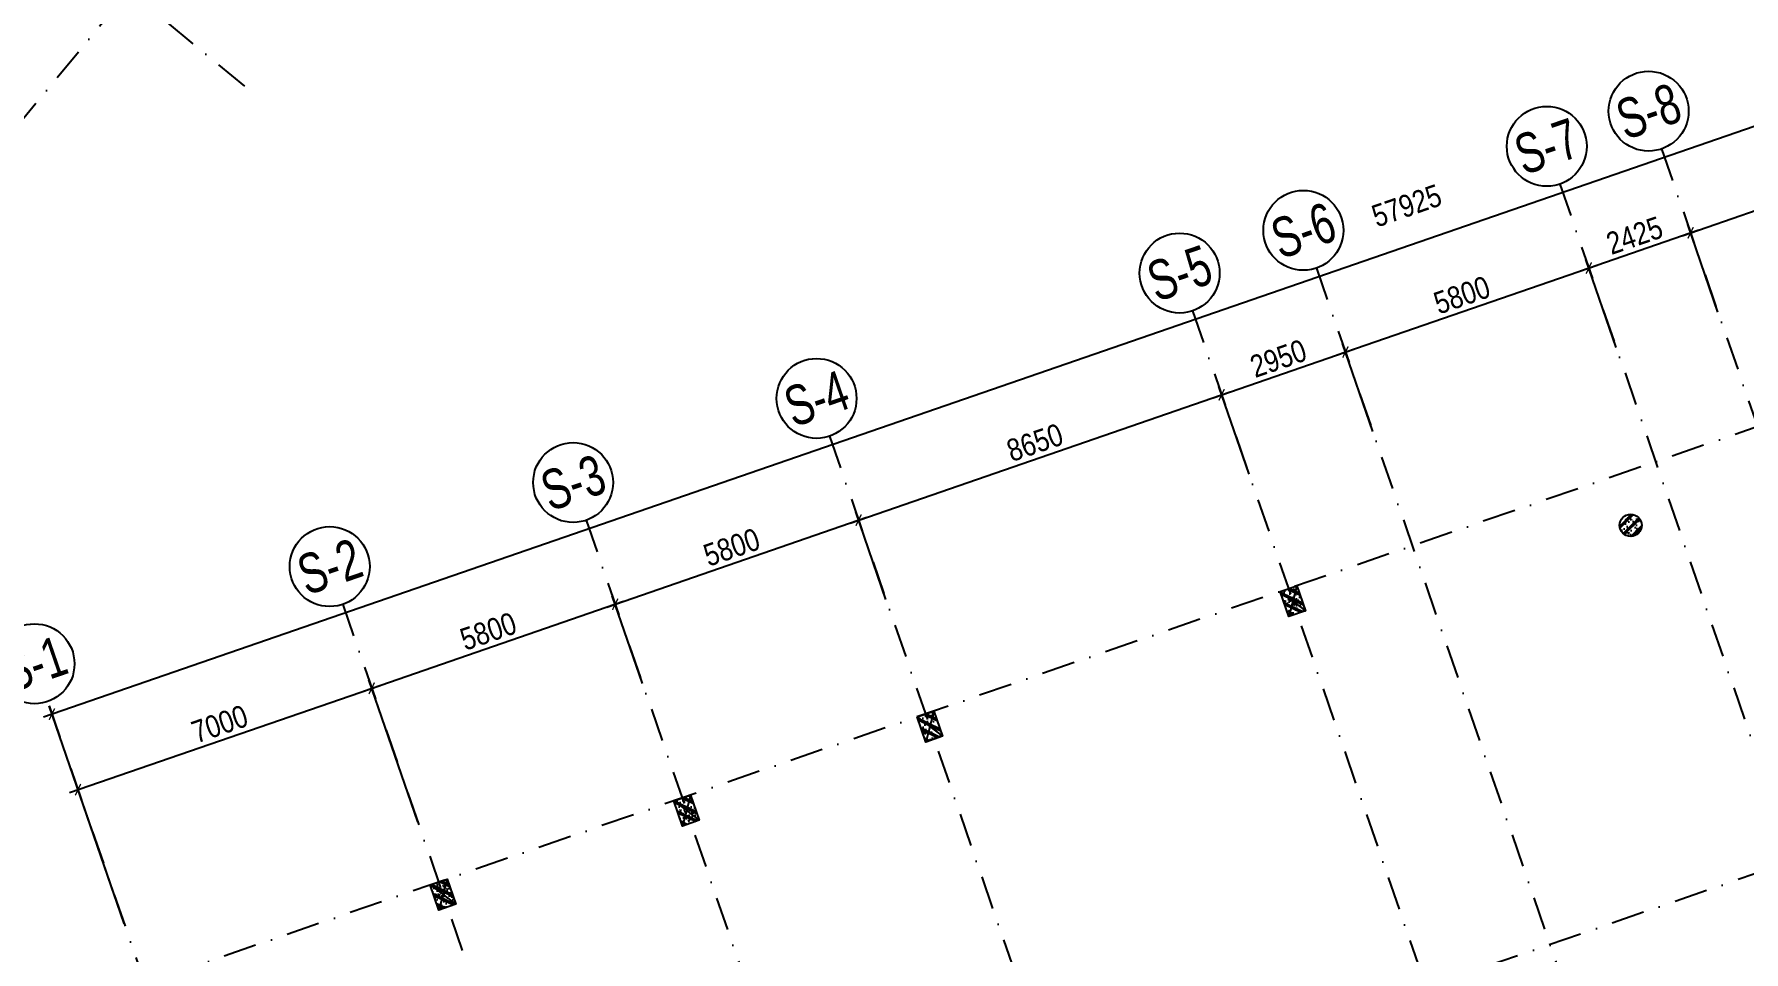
# Model space of a CAD drawing. Header units: millimetres. Extents: x -185400 to 12385, y -14070 to 168686.
# Drawn here: x -109053 to -70547, y 42860 to 63525 of the extents above; entities that cross this region are included whole.
import ezdxf
from ezdxf.enums import TextEntityAlignment as Align

# ---------------------------------------------------------------- set-up
doc = ezdxf.new("R2010")
doc.units = ezdxf.units.MM
doc.header["$LTSCALE"] = 300
doc.header["$MEASUREMENT"] = 0
doc.linetypes.add('DASHDOT', pattern=[1, 0.5, -0.25, 0, -0.25])
doc.linetypes.add('HIDDEN', pattern=[0.375, 0.25, -0.125])
for name, color, linetype in [('$AUDIT-BAD-LAYER', 7, 'Continuous'), ('ccu12-Hatch', 250, 'Continuous'), ('KC-Betong', 6, 'Continuous'), ('KT-Kich thuoc', 9, 'Continuous'), ('KT-Luoi truc South Tower', 8, 'DASHDOT'), ('ST_MBDV Cot vach 220805$0$AUDIT_I_220805193045-1', 50, 'Continuous'), ('ST_MBDV Cot vach 220805$0$AUDIT_I_220805193045-5', 6, 'Continuous')]:
    doc.layers.add(name, color=color, linetype=linetype)
doc.layers.add('KT-Chi gioi XD', color=7, linetype='HIDDEN', true_color=0x0066cc)
doc.styles.add('Arial Narrow', font='ARIALN.TTF')
doc.styles.add('ST_MBDV Cot vach 220805$0$HBA-Text', font='GOTHIC.TTF')
doc.dimstyles.new('CCU_1-200', dxfattribs={"dimscale": 200, "dimtxt": 2.5, "dimasz": 1, "dimexe": 1, "dimexo": 2, "dimgap": 0.5, "dimtad": 1, "dimdec": 0, "dimdsep": 46, "dimtxsty": 'Arial Narrow', "dimblk": 'ARCHTICK', "dimcen": -1, "dimdle": 1, "dimclrd": 256, "dimclre": 256, "dimclrt": 3, "dimadec": 0, "dimazin": 2, "dimtfac": 0.1, "dimtdec": 0, "dimtix": 1, "dimtmove": 2, "dimatfit": 1, "dimfxl": 1, "dimtvp": 0.833333, "dimtolj": 1, "dimtzin": 12, "dimarcsym": 0})

# ---------------------------------------------------------------- blocks, each defined once
blk = doc.blocks.new('ST_MBDV Cot vach 220805$0$GRID-SYM-flat-103')
at = {"layer": 'ST_MBDV Cot vach 220805$0$AUDIT_I_220805193045-1'}
blk.add_circle((0, 0, 0), 900, dxfattribs=at)
at = {"layer": 'ST_MBDV Cot vach 220805$0$AUDIT_I_220805193045-1', "style": 'ST_MBDV Cot vach 220805$0$HBA-Text'}
blk.add_attdef('GRID', text='', height=900, rotation=19.0471, dxfattribs=at).set_placement((0, 0, 0), align=Align.MIDDLE_CENTER)
blk = doc.blocks.new('_ARCHTICK')
at = {"color": 0, "linetype": 'ByBlock', "const_width": 0.15}
blk.add_lwpolyline([(-0.5, -0.5), (0.5, 0.5)], dxfattribs=at)
blk = doc.blocks.new('*D119')
at = {"layer": 'Defpoints', "color": 0, "transparency": 16777216}
for p in [(-52359, 62652), (-108654, 48212), (-107112, 43748, 0)]:
    blk.add_point(p, dxfattribs=at)
at = {"layer": 'KT-Kich thuoc', "lineweight": -2, "transparency": 16777216}
for p, q in [((-53711, 67181), (-108843, 48147)), ((-52489, 63030), (-53966, 67305)), ((-107243, 44126), (-108719, 48401))]:
    blk.add_line(p, q, dxfattribs=at)
at = {"layer": 'KT-Kich thuoc', "lineweight": -2, "transparency": 16777216, "xscale": 200, "yscale": 200, "zscale": 200}
for p, rotation in [((-53900, 67116), 19.04771637789532), ((-108654, 48212), 199.0477163778953)]:
    blk.add_blockref('_ARCHTICK', p, dxfattribs=dict(at, rotation=rotation))
at = {"layer": 'KT-Kich thuoc', "color": 3, "transparency": 16777216, "insert": (-78140, 59662), "char_height": 500, "attachment_point": 5, "rotation": 19.0477, "style": 'Arial Narrow'}
blk.add_mtext('\\A1;57925', dxfattribs=at)
blk = doc.blocks.new('*D120')
at = {"layer": 'Defpoints', "color": 0, "transparency": 16777216}
for p in [(-101450, 48795), (-100280, 45407), (-106897, 43123)]:
    blk.add_point(p, dxfattribs=at)
at = {"layer": 'KT-Kich thuoc', "lineweight": -2, "transparency": 16777216}
for p, q in [((-100410, 45785), (-101515, 48984)), ((-108255, 46446), (-101261, 48860)), ((-107027, 43501), (-108132, 46700))]:
    blk.add_line(p, q, dxfattribs=at)
at = {"layer": 'KT-Kich thuoc', "lineweight": -2, "transparency": 16777216, "xscale": 200, "yscale": 200, "zscale": 200}
for p, rotation in [((-101450, 48795), 19.04713796496646), ((-108066, 46511), 199.0471379649665)]:
    blk.add_blockref('_ARCHTICK', p, dxfattribs=dict(at, rotation=rotation))
at = {"layer": 'KT-Kich thuoc', "color": 3, "transparency": 16777216, "insert": (-104874, 47989), "char_height": 500, "attachment_point": 5, "rotation": 19.0471, "style": 'Arial Narrow'}
blk.add_mtext('\\A1;7000', dxfattribs=at)
blk = doc.blocks.new('*D121')
at = {"layer": 'Defpoints', "color": 0, "transparency": 16777216}
for p in [(-95967, 50688), (-95220, 48523), (-100280, 45407)]:
    blk.add_point(p, dxfattribs=at)
at = {"layer": 'KT-Kich thuoc', "lineweight": -2, "transparency": 16777216}
for p, q in [((-95350, 48901), (-96033, 50877)), ((-101639, 48730), (-95778, 50753)), ((-100410, 45785), (-101515, 48984))]:
    blk.add_line(p, q, dxfattribs=at)
at = {"layer": 'KT-Kich thuoc', "lineweight": -2, "transparency": 16777216, "xscale": 200, "yscale": 200, "zscale": 200}
for p, rotation in [((-95967, 50688), 19.04713796496646), ((-101450, 48795), 199.0471379649665)]:
    blk.add_blockref('_ARCHTICK', p, dxfattribs=dict(at, rotation=rotation))
at = {"layer": 'KT-Kich thuoc', "color": 3, "transparency": 16777216, "insert": (-98824, 50077), "char_height": 500, "attachment_point": 5, "rotation": 19.0471, "style": 'Arial Narrow'}
blk.add_mtext('\\A1;5800', dxfattribs=at)
blk = doc.blocks.new('*D122')
at = {"layer": 'Defpoints', "color": 0, "transparency": 16777216}
for p in [(-90485, 52581), (-89737, 50415), (-95220, 48523)]:
    blk.add_point(p, dxfattribs=at)
at = {"layer": 'KT-Kich thuoc', "lineweight": -2, "transparency": 16777216}
for p, q in [((-89868, 50794), (-90550, 52770)), ((-96156, 50623), (-90296, 52646)), ((-95350, 48901), (-96033, 50877))]:
    blk.add_line(p, q, dxfattribs=at)
at = {"layer": 'KT-Kich thuoc', "lineweight": -2, "transparency": 16777216, "xscale": 200, "yscale": 200, "zscale": 200}
for p, rotation in [((-90485, 52581), 19.04713796496646), ((-95967, 50688), 199.0471379649665)]:
    blk.add_blockref('_ARCHTICK', p, dxfattribs=dict(at, rotation=rotation))
at = {"layer": 'KT-Kich thuoc', "color": 3, "transparency": 16777216, "insert": (-93342, 51970), "char_height": 500, "attachment_point": 5, "rotation": 19.0471, "style": 'Arial Narrow'}
blk.add_mtext('\\A1;5800', dxfattribs=at)
blk = doc.blocks.new('*D123')
at = {"layer": 'Defpoints', "color": 0, "transparency": 16777216}
for p in [(-82308, 55404), (-81561, 53238), (-89737, 50415)]:
    blk.add_point(p, dxfattribs=at)
at = {"layer": 'KT-Kich thuoc', "lineweight": -2, "transparency": 16777216}
for p, q in [((-90674, 52516), (-82119, 55469)), ((-81691, 53616), (-82374, 55593)), ((-89868, 50794), (-90550, 52770))]:
    blk.add_line(p, q, dxfattribs=at)
at = {"layer": 'KT-Kich thuoc', "lineweight": -2, "transparency": 16777216, "xscale": 200, "yscale": 200, "zscale": 200}
for p, rotation in [((-82308, 55404), 19.04713796496646), ((-90485, 52581), 199.0471379649665)]:
    blk.add_blockref('_ARCHTICK', p, dxfattribs=dict(at, rotation=rotation))
at = {"layer": 'KT-Kich thuoc', "color": 3, "transparency": 16777216, "insert": (-86513, 54328), "char_height": 500, "attachment_point": 5, "rotation": 19.0471, "style": 'Arial Narrow'}
blk.add_mtext('\\A1;8650', dxfattribs=at)
blk = doc.blocks.new('*D124')
at = {"layer": 'Defpoints', "color": 0, "transparency": 16777216}
for p in [(-79520, 56366), (-78772, 54201), (-81561, 53238)]:
    blk.add_point(p, dxfattribs=at)
at = {"layer": 'KT-Kich thuoc', "lineweight": -2, "transparency": 16777216}
for p, q in [((-82497, 55338), (-79331, 56432)), ((-78903, 54579), (-79585, 56556)), ((-81691, 53616), (-82374, 55593))]:
    blk.add_line(p, q, dxfattribs=at)
at = {"layer": 'KT-Kich thuoc', "lineweight": -2, "transparency": 16777216, "xscale": 200, "yscale": 200, "zscale": 200}
for p, rotation in [((-79520, 56366), 19.04713796496646), ((-82308, 55404), 199.0471379649665)]:
    blk.add_blockref('_ARCHTICK', p, dxfattribs=dict(at, rotation=rotation))
at = {"layer": 'KT-Kich thuoc', "color": 3, "transparency": 16777216, "insert": (-81030, 56221), "char_height": 500, "attachment_point": 5, "rotation": 19.0471, "style": 'Arial Narrow'}
blk.add_mtext('\\A1;2950', dxfattribs=at)
blk = doc.blocks.new('*D125')
at = {"layer": 'Defpoints', "color": 0, "transparency": 16777216}
for p in [(-74037, 58259), (-73290, 56094), (-78772, 54201)]:
    blk.add_point(p, dxfattribs=at)
at = {"layer": 'KT-Kich thuoc', "lineweight": -2, "transparency": 16777216}
for p, q in [((-79709, 56301), (-73848, 58325)), ((-73420, 56472), (-74103, 58448)), ((-78903, 54579), (-79585, 56556))]:
    blk.add_line(p, q, dxfattribs=at)
at = {"layer": 'KT-Kich thuoc', "lineweight": -2, "transparency": 16777216, "xscale": 200, "yscale": 200, "zscale": 200}
for p, rotation in [((-74037, 58259), 19.04713796496646), ((-79520, 56366), 199.0471379649665)]:
    blk.add_blockref('_ARCHTICK', p, dxfattribs=dict(at, rotation=rotation))
at = {"layer": 'KT-Kich thuoc', "color": 3, "transparency": 16777216, "insert": (-76895, 57649), "char_height": 500, "attachment_point": 5, "rotation": 19.0471, "style": 'Arial Narrow'}
blk.add_mtext('\\A1;5800', dxfattribs=at)
blk = doc.blocks.new('*D126')
at = {"layer": 'Defpoints', "color": 0, "transparency": 16777216}
for p in [(-71745, 59051), (-70998, 56885), (-73290, 56094)]:
    blk.add_point(p, dxfattribs=at)
at = {"layer": 'KT-Kich thuoc', "lineweight": -2, "transparency": 16777216}
for p, q in [((-74226, 58194), (-71556, 59116)), ((-71128, 57263), (-71810, 59240)), ((-73420, 56472), (-74103, 58448))]:
    blk.add_line(p, q, dxfattribs=at)
at = {"layer": 'KT-Kich thuoc', "lineweight": -2, "transparency": 16777216, "xscale": 200, "yscale": 200, "zscale": 200}
for p, rotation in [((-71745, 59051), 19.04713796496646), ((-74037, 58259), 199.0471379649665)]:
    blk.add_blockref('_ARCHTICK', p, dxfattribs=dict(at, rotation=rotation))
at = {"layer": 'KT-Kich thuoc', "color": 3, "transparency": 16777216, "insert": (-73007, 58991), "char_height": 500, "attachment_point": 5, "rotation": 19.0471, "style": 'Arial Narrow'}
blk.add_mtext('\\A1;2425', dxfattribs=at)
blk = doc.blocks.new('*D127')
at = {"layer": 'Defpoints', "color": 0, "transparency": 16777216}
for p in [(-62765, 62151), (-62018, 59985), (-70998, 56885)]:
    blk.add_point(p, dxfattribs=at)
at = {"layer": 'KT-Kich thuoc', "lineweight": -2, "transparency": 16777216}
for p, q in [((-71934, 58985), (-62576, 62216)), ((-62148, 60364), (-62831, 62340)), ((-71128, 57263), (-71810, 59240))]:
    blk.add_line(p, q, dxfattribs=at)
at = {"layer": 'KT-Kich thuoc', "lineweight": -2, "transparency": 16777216, "xscale": 200, "yscale": 200, "zscale": 200}
for p, rotation in [((-62765, 62151), 19.04713796496646), ((-71745, 59051), 199.0471379649665)]:
    blk.add_blockref('_ARCHTICK', p, dxfattribs=dict(at, rotation=rotation))
at = {"layer": 'KT-Kich thuoc', "color": 3, "transparency": 16777216, "insert": (-67371, 60937), "char_height": 500, "attachment_point": 5, "rotation": 19.0471, "style": 'Arial Narrow'}
blk.add_mtext('\\A1;9500', dxfattribs=at)
blk = doc.blocks.new('*U285')
h = blk.add_hatch()
h.set_pattern_fill('VATLIEU04', color=250, scale=40, style=0, pattern_type=2)
h.set_pattern_definition([(50, (-550, 650), (286.904, -25.1), [30, -330]), (355, (-550, 650), (-55.5, 300.88), [24, -264]), (100.451, (-526.1, 647.9), (231.404, 275.776), [25.496, -280.457]), (46.184, (-550, 730), (426.9, -66.21), [45, -495]), (96.636, (-514.43, 724.5), (373.87, 389.65), [38.24, -420.69]), (351.184, (-550, 730), (373.86, 389.65), [36, -396]), (21, (-510, 710), (238.763, -161.048), [30, -330]), (326, (-510, 710), (97.326, 290.06), [24, -264]), (71.451, (-490.1, 696.58), (336.09, 129.01), [25.496, -280.457]), (37.5, (-550, 650), (4.864, 133.1575), [0, -260.8, 0, -268, 0, -265]), (7.5, (-550, 650), (105.228, 157.765), [0, -152.8, 0, -254.8, 0, -101]), (327.5, (-639.2, 650), (213.529, -9.022), [0, -100, 0, -312, 0, -414]), (317.5, (-679.2, 650), (233.274, 40.042), [0, -130, 0, -207.2, 0, -294]), (45, (-550, 650), (-120.208, 120.208), []), (45, (-550, 699), (-120.208, 120.208), [])])
h.paths.add_polyline_path([(-475, -475), (-75, -475), (-75, 125), (-475, 125)])
at = {"color": 6, "ltscale": 0.25}
blk.add_lwpolyline([(-475, -475), (-75, -475), (-75, 125), (-475, 125)], close=True, dxfattribs=at)
at = {"layer": 'Defpoints', "linetype": 'ByBlock', "ltscale": 30}
for p, q in [((-75, -475), (-475, 125)), ((-475, -475), (-75, 125))]:
    blk.add_line(p, q, dxfattribs=at)
blk = doc.blocks.new('*U273')
h = blk.add_hatch()
h.set_pattern_fill('VATLIEU04', color=250, scale=40, style=0, pattern_type=2)
h.set_pattern_definition([(50, (-550, 650), (286.904, -25.1), [30, -330]), (355, (-550, 650), (-55.5, 300.88), [24, -264]), (100.451, (-526.1, 647.9), (231.404, 275.776), [25.496, -280.457]), (46.184, (-550, 730), (426.9, -66.21), [45, -495]), (96.636, (-514.43, 724.5), (373.87, 389.65), [38.24, -420.69]), (351.184, (-550, 730), (373.86, 389.65), [36, -396]), (21, (-510, 710), (238.763, -161.048), [30, -330]), (326, (-510, 710), (97.326, 290.06), [24, -264]), (71.451, (-490.1, 696.58), (336.09, 129.01), [25.496, -280.457]), (37.5, (-550, 650), (4.864, 133.1575), [0, -260.8, 0, -268, 0, -265]), (7.5, (-550, 650), (105.228, 157.765), [0, -152.8, 0, -254.8, 0, -101]), (327.5, (-639.2, 650), (213.529, -9.022), [0, -100, 0, -312, 0, -414]), (317.5, (-679.2, 650), (233.274, 40.042), [0, -130, 0, -207.2, 0, -294]), (45, (-550, 650), (-120.208, 120.208), []), (45, (-550, 699), (-120.208, 120.208), [])])
h.paths.add_polyline_path([(-475, -475), (-75, -475), (-75, 125), (-475, 125)])
at = {"color": 6, "ltscale": 0.25}
blk.add_lwpolyline([(-475, -475), (-75, -475), (-75, 125), (-475, 125)], close=True, dxfattribs=at)
at = {"layer": 'Defpoints', "linetype": 'ByBlock', "ltscale": 30}
for p, q in [((-75, -475), (-475, 125)), ((-475, -475), (-75, 125))]:
    blk.add_line(p, q, dxfattribs=at)
blk = doc.blocks.new('*U271')
h = blk.add_hatch()
h.set_pattern_fill('VATLIEU04', color=250, scale=40, style=0, pattern_type=2)
h.set_pattern_definition([(50, (-550, 650), (286.904, -25.1), [30, -330]), (355, (-550, 650), (-55.5, 300.88), [24, -264]), (100.451, (-526.1, 647.9), (231.404, 275.776), [25.496, -280.457]), (46.184, (-550, 730), (426.9, -66.21), [45, -495]), (96.636, (-514.43, 724.5), (373.87, 389.65), [38.24, -420.69]), (351.184, (-550, 730), (373.86, 389.65), [36, -396]), (21, (-510, 710), (238.763, -161.048), [30, -330]), (326, (-510, 710), (97.326, 290.06), [24, -264]), (71.451, (-490.1, 696.58), (336.09, 129.01), [25.496, -280.457]), (37.5, (-550, 650), (4.864, 133.1575), [0, -260.8, 0, -268, 0, -265]), (7.5, (-550, 650), (105.228, 157.765), [0, -152.8, 0, -254.8, 0, -101]), (327.5, (-639.2, 650), (213.529, -9.022), [0, -100, 0, -312, 0, -414]), (317.5, (-679.2, 650), (233.274, 40.042), [0, -130, 0, -207.2, 0, -294]), (45, (-550, 650), (-120.208, 120.208), []), (45, (-550, 699), (-120.208, 120.208), [])])
h.paths.add_polyline_path([(-475, -475), (-75, -475), (-75, 125), (-475, 125)])
at = {"color": 6, "ltscale": 0.25}
blk.add_lwpolyline([(-475, -475), (-75, -475), (-75, 125), (-475, 125)], close=True, dxfattribs=at)
at = {"layer": 'Defpoints', "linetype": 'ByBlock', "ltscale": 30}
for p, q in [((-75, -475), (-475, 125)), ((-475, -475), (-75, 125))]:
    blk.add_line(p, q, dxfattribs=at)
blk = doc.blocks.new('*U275')
h = blk.add_hatch()
h.set_pattern_fill('VATLIEU04', color=250, scale=40, style=0, pattern_type=2)
h.set_pattern_definition([(50, (-550, 650), (286.904, -25.1), [30, -330]), (355, (-550, 650), (-55.5, 300.88), [24, -264]), (100.451, (-526.1, 647.9), (231.404, 275.776), [25.496, -280.457]), (46.184, (-550, 730), (426.9, -66.21), [45, -495]), (96.636, (-514.43, 724.5), (373.87, 389.65), [38.24, -420.69]), (351.184, (-550, 730), (373.86, 389.65), [36, -396]), (21, (-510, 710), (238.763, -161.048), [30, -330]), (326, (-510, 710), (97.326, 290.06), [24, -264]), (71.451, (-490.1, 696.58), (336.09, 129.01), [25.496, -280.457]), (37.5, (-550, 650), (4.864, 133.1575), [0, -260.8, 0, -268, 0, -265]), (7.5, (-550, 650), (105.228, 157.765), [0, -152.8, 0, -254.8, 0, -101]), (327.5, (-639.2, 650), (213.529, -9.022), [0, -100, 0, -312, 0, -414]), (317.5, (-679.2, 650), (233.274, 40.042), [0, -130, 0, -207.2, 0, -294]), (45, (-550, 650), (-120.208, 120.208), []), (45, (-550, 699), (-120.208, 120.208), [])])
h.paths.add_polyline_path([(-475, -475), (-75, -475), (-75, 125), (-475, 125)])
at = {"color": 6, "ltscale": 0.25}
blk.add_lwpolyline([(-475, -475), (-75, -475), (-75, 125), (-475, 125)], close=True, dxfattribs=at)
at = {"layer": 'Defpoints', "linetype": 'ByBlock', "ltscale": 30}
for p, q in [((-75, -475), (-475, 125)), ((-475, -475), (-75, 125))]:
    blk.add_line(p, q, dxfattribs=at)
blk = doc.blocks.new('Asix South Tower')
at = {"layer": 'KT-Luoi truc South Tower', "ltscale": 5}
for p, q in [((-45928.1, 63080), (-113358.3, 39799.9)), ((-72397.8, 60940.8), (-54303.1, 8530.3)), ((-74690, 60149.4), (-64788, 31468.5)), ((-80172.4, 58256.6), (-70270.4, 29575.7)), ((-82960.9, 57293.9), (-73058.9, 28613)), ((-91137.3, 54471), (-81235.3, 25790.1)), ((-96619.8, 52578.2), (-86717.8, 23897.3)), ((-102102.2, 50685.3), (-92200.2, 22004.5)), ((-108719, 48400.9), (-98817, 19720.1)), ((-67132.6, 45709), (-110541.5, 30722.1))]:
    blk.add_line(p, q, dxfattribs=at)
at = {"layer": 'KT-Kich thuoc'}
ref = blk.add_blockref('ST_MBDV Cot vach 220805$0$GRID-SYM-flat-103', (-72691.5, 61791.5), dxfattribs=at)
ref.add_attrib('GRID', 'S-8', dxfattribs={"layer": 'ST_MBDV Cot vach 220805$0$AUDIT_I_220805193045-1', "height": 900, "rotation": 19, "style": 'ST_MBDV Cot vach 220805$0$HBA-Text', "width": 0.75}).set_placement((-72691.5, 61791.5, 0), align=Align.MIDDLE_CENTER)
ref = blk.add_blockref('ST_MBDV Cot vach 220805$0$GRID-SYM-flat-103', (-74983.7, 61000.1), dxfattribs=at)
ref.add_attrib('GRID', 'S-7', dxfattribs={"layer": 'ST_MBDV Cot vach 220805$0$AUDIT_I_220805193045-1', "height": 900, "rotation": 19, "style": 'ST_MBDV Cot vach 220805$0$HBA-Text', "width": 0.75}).set_placement((-74983.7, 61000.1, 0), align=Align.MIDDLE_CENTER)
ref = blk.add_blockref('ST_MBDV Cot vach 220805$0$GRID-SYM-flat-103', (-80466.2, 59107.3), dxfattribs=at)
ref.add_attrib('GRID', 'S-6', dxfattribs={"layer": 'ST_MBDV Cot vach 220805$0$AUDIT_I_220805193045-1', "height": 900, "rotation": 19, "style": 'ST_MBDV Cot vach 220805$0$HBA-Text', "width": 0.75}).set_placement((-80466.2, 59107.3, 0), align=Align.MIDDLE_CENTER)
ref = blk.add_blockref('ST_MBDV Cot vach 220805$0$GRID-SYM-flat-103', (-83254.6, 58144.6), dxfattribs=at)
ref.add_attrib('GRID', 'S-5', dxfattribs={"layer": 'ST_MBDV Cot vach 220805$0$AUDIT_I_220805193045-1', "height": 900, "rotation": 19, "style": 'ST_MBDV Cot vach 220805$0$HBA-Text', "width": 0.75}).set_placement((-83254.6, 58144.6, 0), align=Align.MIDDLE_CENTER)
ref = blk.add_blockref('ST_MBDV Cot vach 220805$0$GRID-SYM-flat-103', (-91431.1, 55321.7), dxfattribs=at)
ref.add_attrib('GRID', 'S-4', dxfattribs={"layer": 'ST_MBDV Cot vach 220805$0$AUDIT_I_220805193045-1', "height": 900, "rotation": 19, "style": 'ST_MBDV Cot vach 220805$0$HBA-Text', "width": 0.75}).set_placement((-91431.1, 55321.7, 0), align=Align.MIDDLE_CENTER)
ref = blk.add_blockref('ST_MBDV Cot vach 220805$0$GRID-SYM-flat-103', (-96913.5, 53428.9), dxfattribs=at)
ref.add_attrib('GRID', 'S-3', dxfattribs={"layer": 'ST_MBDV Cot vach 220805$0$AUDIT_I_220805193045-1', "height": 900, "rotation": 19, "style": 'ST_MBDV Cot vach 220805$0$HBA-Text', "width": 0.75}).set_placement((-96913.5, 53428.9, 0), align=Align.MIDDLE_CENTER)
ref = blk.add_blockref('ST_MBDV Cot vach 220805$0$GRID-SYM-flat-103', (-102396, 51536.1), dxfattribs=at)
ref.add_attrib('GRID', 'S-2', dxfattribs={"layer": 'ST_MBDV Cot vach 220805$0$AUDIT_I_220805193045-1', "height": 900, "rotation": 19.04714, "style": 'ST_MBDV Cot vach 220805$0$HBA-Text', "width": 0.75}).set_placement((-102396, 51536.1, 0), align=Align.MIDDLE_CENTER)
ref = blk.add_blockref('ST_MBDV Cot vach 220805$0$GRID-SYM-flat-103', (-109045.2, 49346.2), dxfattribs=at)
ref.add_attrib('GRID', 'S-1', dxfattribs={"layer": 'ST_MBDV Cot vach 220805$0$AUDIT_I_220805193045-1', "height": 900, "rotation": 19, "style": 'ST_MBDV Cot vach 220805$0$HBA-Text', "width": 0.75}).set_placement((-109045.2, 49346.2, 0), align=Align.MIDDLE_CENTER)
dim = blk.add_linear_dim(base=(-108653.6, 48211.9), p1=(-52359, 62651.6), p2=(-107112.2, 43747.5, 0), angle=199.04772, dimstyle='CCU_1-200', dxfattribs=at)
dim.commit()
dim.dimension.update_dxf_attribs({"geometry": '*D119', "text_midpoint": (-78139.5, 59662.1), "dimtype": 129})
for base, p1, p2, picture, middle in [((-62765.3, 62150.9), (-70997.6, 56885.2), (-62017.7, 59985.5), '*D127', (-67371.2, 60936.6)), ((-71745.2, 59050.6), (-73289.8, 56093.8), (-70997.6, 56885.2), '*D126', (-73007.3, 58990.8)), ((-74037.4, 58259.3), (-78772.3, 54201), (-73289.8, 56093.8), '*D125', (-76894.6, 57648.7)), ((-79519.9, 56366.5), (-81560.8, 53238.3), (-78772.3, 54201), '*D124', (-81030.1, 56220.9)), ((-82308.4, 55403.7), (-89737.2, 50415.4), (-81560.8, 53238.3), '*D123', (-86512.5, 54328.1)), ((-90484.8, 52580.8), (-95219.6, 48522.6), (-89737.2, 50415.4), '*D122', (-93342, 51970.3)), ((-95967.2, 50688), (-100279.9, 45407), (-95219.6, 48522.6), '*D121', (-98824.4, 50077.5)), ((-101449.7, 48795.2), (-106896.7, 43122.6), (-100279.9, 45407), '*D120', (-104874, 47988.8))]:
    dim = blk.add_linear_dim(base=base, p1=p1, p2=p2, angle=19.04714, dimstyle='CCU_1-200', dxfattribs=at)
    dim.commit()
    dim.dimension.update_dxf_attribs({"geometry": picture, "text_midpoint": middle})

msp = doc.modelspace()

# ---------------------------------------------------------------- hatches: boundary and pattern name
at = {"layer": '$AUDIT-BAD-LAYER'}
h = msp.add_hatch(dxfattribs=at)
h.set_pattern_fill('ACET-2D-ANSI31', color=256)
h.set_pattern_definition([(45, (5.27543, -15.29099), (-0.08838834765, 0.08838834765), [])])
h.paths.add_polyline_path([(-152992, 35260.2), (-153807.4, 37623.5), (-155981.6, 36873.4), (-155166.3, 34510.1)], flags=0)
h.paths.add_polyline_path([(-153334.7, 37786.6), (-152519.4, 35423.3), (-150345.1, 36173.4), (-151160.5, 38536.7)], flags=16)
h.paths.add_polyline_path([(-81572.3, -12446.3), (-81581.4, -13864.1), (-80353.8, -13872.1), (-80344.7, -12454.2)])
edge = h.paths.add_edge_path()
edge.add_arc((-79262.8, -13170.1), 900, 0, 360)
h.paths.add_polyline_path([(-174845.3, 38775), (-174414.4, 37424.2), (-173542.7, 37702.3), (-173973.6, 39053.1)], flags=16)
edge = h.paths.add_edge_path(flags=16)
edge.add_arc((-172872, 38660.4), 900, 0, 360)
h.paths.add_polyline_path([(-110555.5, 20932.7), (-110092.7, 19592.4), (-109451.7, 19813.7), (-109914.4, 21154)])
edge = h.paths.add_edge_path()
edge.add_arc((-108915.8, 20748.7), 900, 0, 360)
h.paths.add_polyline_path([(-112698.4, 26328.8), (-112235.7, 24988.5), (-111427.9, 25267.4), (-111890.6, 26607.6)])
edge = h.paths.add_edge_path()
edge.add_arc((-110808.6, 26231.2), 900, 0, 360)
h.paths.add_polyline_path([(-138364.3, 646.7), (-137901.6, -693.6), (-137277.2, -478), (-137739.9, 862.3)])
edge = h.paths.add_edge_path()
edge.add_arc((-136749.6, 454.2), 900, 0, 360)
h.paths.add_polyline_path([(-143828.3, 15581.2), (-143365.6, 14240.9), (-142557.8, 14519.8), (-143020.5, 15860.1)], flags=16)
edge = h.paths.add_edge_path(flags=16)
edge.add_arc((-141938.5, 15483.7), 900, 0, 360)
h.paths.add_polyline_path([(-154331.1, 43985.8), (-153900.1, 42635), (-153193.7, 42860.4), (-153624.6, 44211.2)])
edge = h.paths.add_edge_path()
edge.add_arc((-152605.7, 43792.1), 900, 0, 360)
h.paths.add_polyline_path([(-157119.6, 43023.1), (-156688.6, 41672.3), (-155982.2, 41897.6), (-156413.1, 43248.5)])
edge = h.paths.add_edge_path()
edge.add_arc((-155394.1, 42829.4), 900, 0, 360)
h.paths.add_polyline_path([(-176260.9, 36414.6), (-175830, 35063.8), (-175123.5, 35289.1), (-175554.5, 36640)], flags=16)
edge = h.paths.add_edge_path(flags=16)
edge.add_arc((-174535.5, 36220.9), 900, 0, 360)
h.paths.add_polyline_path([(-148943.9, 45845.7), (-148513, 44494.9), (-147806.5, 44720.3), (-148237.5, 46071.1)])
edge = h.paths.add_edge_path()
edge.add_arc((-147218.5, 45652), 900, 0, 360)
h.paths.add_polyline_path([(-182878.4, 34129.9), (-182447.4, 32779.1), (-181741, 33004.5), (-182171.9, 34355.3)])
edge = h.paths.add_edge_path(flags=16)
edge.add_arc((-181153, 33936.2), 900, 0, 360)
h.paths.add_polyline_path([(-181416.8, 15649.5), (-180954.1, 14309.2), (-180038.6, 14625.3), (-180501.3, 15965.6)])
edge = h.paths.add_edge_path(flags=16)
edge.add_arc((-179365.4, 15607.7), 900, 0, 360)
h.paths.add_polyline_path([(-178647.3, 7922.9), (-178196.4, 6578.6), (-177335.4, 6867.3), (-177786.3, 8211.6)])
edge = h.paths.add_edge_path(flags=16)
edge.add_arc((-176682.2, 7834.1), 900, 0, 360)
h.paths.add_polyline_path([(-182226.9, 19020.1), (-181776.1, 17675.8), (-181056.4, 17917.1), (-181507.2, 19261.4)])
edge = h.paths.add_edge_path()
edge.add_arc((-180473.8, 18860.2), 900, 0, 360)
h.paths.add_polyline_path([(-165296, 40200.2), (-164865, 38849.4), (-164158.6, 39074.7), (-164589.5, 40425.6)], flags=16)
edge = h.paths.add_edge_path(flags=16)
edge.add_arc((-163570.6, 40006.5), 900, 0, 360)
h.paths.add_polyline_path([(-170778.5, 38307.4), (-170347.5, 36956.6), (-169641, 37181.9), (-170072, 38532.8)], flags=16)
edge = h.paths.add_edge_path(flags=16)
edge.add_arc((-169053, 38113.7), 900, 0, 360)
h.paths.add_polyline_path([(-185399.7, 27816.4), (-184948.8, 26472), (-184091.5, 26759.6), (-184542.3, 28103.9)])
edge = h.paths.add_edge_path()
edge.add_arc((-183440.1, 27725.8), 900, 0, 360)
h.paths.add_polyline_path([(-141685.3, 10185.2), (-141222.6, 8844.9), (-140581.6, 9066.2), (-141044.3, 10406.5)], flags=16)
edge = h.paths.add_edge_path(flags=16)
edge.add_arc((-140045.7, 10001.2), 900, 0, 360)
h.paths.add_polyline_path([(-139927.9, 4655.9), (-139465.2, 3315.7), (-138733.9, 3568.1), (-139196.6, 4908.4)])
edge = h.paths.add_edge_path()
edge.add_arc((-138152.8, 4518.8), 900, 0, 360)
h.paths.add_polyline_path([(-114826.3, 31730.1), (-114363.5, 30389.8), (-113399, 30722.8), (-113861.8, 32063.1)])
edge = h.paths.add_edge_path()
edge.add_arc((-112701.4, 31713.6), 900, 0, 360)
h.paths.add_polyline_path([(-116237.5, 37378.8), (-115774.8, 36038.5), (-115131.3, 36260.6), (-115594.1, 37600.9)], flags=16)
edge = h.paths.add_edge_path()
edge.add_arc((-114594.2, 37196.1), 900, 0, 360)
h.paths.add_polyline_path([(-118194.1, 42839.2), (-117731.4, 41498.9), (-117045.4, 41735.8), (-117508.1, 43076)], flags=17)
edge = h.paths.add_edge_path(flags=17)
edge.add_arc((-116487, 42678.6), 900, 0, 360)
h.paths.add_polyline_path([(-71490.6, -5057.2), (-71500.2, -6547.6), (-70504.9, -6554), (-70495.3, -5063.6)])
edge = h.paths.add_edge_path()
edge.add_arc((-69505.5, -5791.1), 900, 0, 360)
h.paths.add_polyline_path([(-71072.3, 2928.2), (-71081.4, 1510.3), (-70307, 1505.3), (-70297.8, 2923.2)])
edge = h.paths.add_edge_path()
edge.add_arc((-69442.5, 2208.7), 900, 0, 360)
h.paths.add_polyline_path([(-71255.6, 4929.4), (-71264.7, 3511.5), (-70360.5, 3505.7), (-70351.3, 4923.6)])
edge = h.paths.add_edge_path()
edge.add_arc((-69431.1, 4208.7), 900, 0, 360)
h.paths.add_polyline_path([(-71439.7, 14459), (-71448.9, 13041.1), (-70387.4, 13034.3), (-70378.3, 14452.1)])
edge = h.paths.add_edge_path()
edge.add_arc((-69379.5, 13736.7), 900, 0, 360)
h.paths.add_polyline_path([(-85732.4, -12422.6), (-85741.5, -13840.5), (-84513.9, -13848.4), (-84504.7, -12430.6)])
edge = h.paths.add_edge_path()
edge.add_arc((-83422.9, -13146.5), 900, 0, 360)
h.paths.add_polyline_path([(-91805.1, -12362.6), (-91814.3, -13780.5), (-90586.7, -13788.4), (-90577.5, -12370.5)])
edge = h.paths.add_edge_path()
edge.add_arc((-89495.7, -13086.5), 900, 0, 360)
h.paths.add_polyline_path([(-100505, -12306.5), (-100514.1, -13724.3), (-99286.5, -13732.3), (-99277.4, -12314.4)])
edge = h.paths.add_edge_path()
edge.add_arc((-98195.5, -13030.3), 900, 0, 360)
h.paths.add_polyline_path([(-109204.8, -12250.3), (-109213.9, -13668.2), (-107986.3, -13676.1), (-107977.2, -12258.2)])
edge = h.paths.add_edge_path()
edge.add_arc((-106895.3, -12974.2), 900, 0, 360)
h.paths.add_polyline_path([(-114985, -12212.8), (-114994.1, -13630.7), (-113766.5, -13638.7), (-113757.4, -12220.8)])
edge = h.paths.add_edge_path()
edge.add_arc((-112675.5, -12936.7), 900, 0, 360)
h.paths.add_polyline_path([(-128242, 51140.4), (-127810.3, 49789.8), (-126640.9, 50163.6), (-127072.6, 51514.2)])
edge = h.paths.add_edge_path()
edge.add_arc((-125821.9, 51169.6), 900, 0, 360)
h.paths.add_polyline_path([(-134132.3, 49194.7), (-133700.6, 47844.1), (-132531.2, 48217.9), (-132962.9, 49568.5)])
edge = h.paths.add_edge_path()
edge.add_arc((-131712.2, 49223.9), 900, 0, 360)
h.paths.add_polyline_path([(-136999.9, 48099), (-136568.3, 46748.4), (-135861.9, 46974.1), (-136293.6, 48324.7)])
edge = h.paths.add_edge_path()
edge.add_arc((-135274.4, 47906.2), 900, 0, 360)
h.paths.add_polyline_path([(-145979.8, 44998.7), (-145548.1, 43648.1), (-144841.8, 43873.8), (-145273.5, 45224.4)])
edge = h.paths.add_edge_path()
edge.add_arc((-144254.3, 44805.9), 900, 0, 360)
h.paths.add_polyline_path([(-120784.9, -12179.9), (-120794, -13597.8), (-119566.4, -13605.7), (-119557.3, -12187.9)])
edge = h.paths.add_edge_path()
edge.add_arc((-118475.4, -12903.8), 900, 0, 360)
h.paths.add_polyline_path([(-82516, -9113.7), (-82522.4, -10238.7), (-80147.4, -10252.2), (-80141, -9127.2)])
edge = h.paths.add_edge_path()
edge.add_line((-79107.3, 16601.5), (-79270.9, -12221.9))
edge = h.paths.add_edge_path()
edge.add_line((-83257.3, 16625), (-83420.8, -12198.4))
edge = h.paths.add_edge_path(flags=16)
edge.add_line((-172578.3, 37809.7), (-172195.6, 36701.1))
edge = h.paths.add_edge_path(flags=16)
edge.add_line((-172865.5, 35826.8), (-172195.6, 36701.1))
edge = h.paths.add_edge_path()
edge.add_line((-172865.5, 35826.8), (-163741.6, 9399.5))
h.paths.add_polyline_path([(-154920.9, 41367.3), (-154554.9, 40303.4), (-151701.2, 41285), (-152067.1, 42348.8)])
edge = h.paths.add_edge_path()
edge.add_line((-155100.4, 41978.7), (-145976.5, 15551.4))
h.paths.add_polyline_path([(-110919.3, 24721.3), (-111982.7, 24354.2), (-110997.8, 21501.6), (-109934.4, 21868.7)])
h.paths.add_polyline_path([(-112812.1, 30203.8), (-113875.5, 29836.7), (-112890.6, 26984), (-111827.2, 27351.2)])
edge = h.paths.add_edge_path()
edge.add_line((-143350.2, 33404.1), (-117337.7, 42384.8))
edge = h.paths.add_edge_path()
edge.add_line((-146829.5, 44834.2), (-137705.5, 18406.9))
edge = h.paths.add_edge_path()
edge.add_line((-180858.5, 33085.7), (-171734.5, 6658.5))
edge = h.paths.add_edge_path()
edge.add_line((-174241.8, 35370.2), (-165117.8, 8942.9))
h.paths.add_polyline_path([(-134407.7, 5133.6), (-135471.1, 4766.4), (-134486.3, 1913.8), (-133422.9, 2280.9)], flags=16)
h.paths.add_polyline_path([(-137948.6, 15389.5), (-139012, 15022.4), (-138027.1, 12169.8), (-136963.7, 12536.9)], flags=16)
edge = h.paths.add_edge_path()
edge.add_line((-135898.8, 747.9), (-118363.6, 6801.9))
edge = h.paths.add_edge_path()
edge.add_line((-137302.1, 4812.5), (-118337.7, 11359.9))
edge = h.paths.add_edge_path()
edge.add_line((-139194.9, 10294.9), (-109916.6, 20403.2))
edge = h.paths.add_edge_path()
edge.add_line((-141457.4, 27921.6), (-115444.9, 36902.4))
edge = h.paths.add_edge_path()
edge.add_line((-141087.7, 15777.4), (-111809.4, 25885.7))
edge = h.paths.add_edge_path()
edge.add_line((-139564.6, 22439.2), (-113552.1, 31419.9))
edge = h.paths.add_edge_path()
edge.add_line((-122287, 4508.7), (-70348.3, 4213.9))
edge = h.paths.add_edge_path()
edge.add_line((-122298.3, 2508.7), (-70359.6, 2213.9))
edge = h.paths.add_edge_path()
edge.add_line((-182680.4, 27979.6), (-143165.1, 41612.5))
edge = h.paths.add_edge_path()
edge.add_line((-179582.1, 18999), (-140066.8, 32631.9))
edge = h.paths.add_edge_path()
edge.add_line((-178929.8, 17108.4), (-139414.5, 30741.3))
edge = h.paths.add_edge_path()
edge.add_line((-168759.3, 37263), (-159635.3, 10835.7))
edge = h.paths.add_edge_path()
edge.add_line((-163276.9, 39155.8), (-154152.9, 12728.5))
edge = h.paths.add_edge_path()
edge.add_line((-152311.9, 42941.4), (-143188, 16514.1))
edge = h.paths.add_edge_path()
edge.add_line((-143960.6, 43955.2), (-135413.3, 19198.3))
edge = h.paths.add_edge_path()
edge.add_line((-146252.8, 43163.8), (-137705.5, 18406.9))
edge = h.paths.add_edge_path()
edge.add_line((-132894.4, 47141), (-118224.1, 4649))
edge = h.paths.add_edge_path()
edge.add_line((-89307.2, 16659.4), (-89470.7, -12164.1))
edge = h.paths.add_edge_path()
edge.add_line((-98007, 16708.8), (-98170.6, -12114.7))
edge = h.paths.add_edge_path()
edge.add_line((-106706.9, 16758.1), (-106870.5, -12065.3))
edge = h.paths.add_edge_path()
edge.add_line((-112506.8, 16791.1), (-112670.4, -12032.4))
h.paths.add_polyline_path([(-72362, 7730.7), (-71237, 7724.3), (-71222.9, 10213.6), (-72347.9, 10219.9)])
h.paths.add_polyline_path([(-72394.6, 1980.8), (-71269.6, 1974.4), (-71255.5, 4463.7), (-72380.5, 4470)])
h.paths.add_polyline_path([(-72423, -3019.1), (-71298, -3025.5), (-71283.9, -536.3), (-72408.9, -529.9)])
edge = h.paths.add_edge_path()
edge.add_line((-122233.1, 14008.5), (-70294.4, 13713.7))
h.paths.add_polyline_path([(-103764.1, -8978.2), (-103771.4, -10103.1), (-101282.1, -10119.2), (-101274.9, -8994.2)])
h.paths.add_polyline_path([(-87673.9, -9079.7), (-87681.6, -10204.6), (-85192.4, -10221.5), (-85184.7, -9096.6)])
h.paths.add_polyline_path([(-95064.3, -9034.3), (-95071.6, -10159.3), (-92582.3, -10175.3), (-92575.1, -9050.4)])
h.paths.add_polyline_path([(-178518.3, 33215.8), (-178151.1, 32152.4), (-175798.1, 32964.8), (-176165.3, 34028.2)], flags=16)
h.paths.add_polyline_path([(-172468.7, 35304.5), (-172101.5, 34241), (-169748.5, 35053.4), (-170115.7, 36116.8)], flags=16)
h.paths.add_polyline_path([(-166986.2, 37197.3), (-166619.1, 36133.9), (-164266.1, 36946.2), (-164633.2, 38009.6)], flags=16)
h.paths.add_polyline_path([(-160162.6, 39557.3), (-159794.1, 38494.4), (-157442.1, 39309.8), (-157810.6, 40372.8)], flags=16)
h.paths.add_polyline_path([(-111282, -8938.9), (-111286.9, -10063.9), (-108269.1, -10077), (-108264.2, -8952)])
edge = h.paths.add_edge_path()
edge.add_line((-118306.7, 16824), (-118470.3, -11999.5))
h.paths.add_polyline_path([(-117074.4, -8895.2), (-117084, -10020.1), (-114066.3, -10045.9), (-114056.7, -8921)])
h.paths.add_polyline_path([(-178268.2, 19991.1), (-179331.6, 19623.9), (-178346.7, 16771.3), (-177283.3, 17138.4)], flags=16)
h.paths.add_polyline_path([(-146354.7, 42550.7), (-145987.5, 41487.3), (-143134.9, 42472.1), (-143502, 43535.5)], flags=16)
h.paths.add_polyline_path([(-150788.7, 42789.4), (-150421.5, 41726), (-147568.9, 42710.9), (-147936, 43774.3)])
h.paths.add_polyline_path([(-176391.7, 14555.9), (-177455.1, 14188.7), (-176470.2, 11336.1), (-175406.8, 11703.3)], flags=16)
h.paths.add_polyline_path([(-180144.7, 25426.3), (-181208.1, 25059.1), (-180223.2, 22206.5), (-179159.8, 22573.6)])
edge = h.paths.add_edge_path(flags=16)
edge.add_line((-179206.5, 16493.6), (-178902.7, 17117.7))
edge = h.paths.add_edge_path()
edge.add_line((-175831.5, 8127.8), (-136316.2, 21760.7))
h.paths.add_polyline_path([(-116597, 41168.9), (-117660.4, 40801.8), (-116675.6, 37949.2), (-115612.1, 38316.3)], flags=17)
h.paths.add_polyline_path([(-114704.9, 35686.3), (-115768.3, 35319.1), (-114783.4, 32466.5), (-113720, 32833.6)], flags=17)
h.paths.add_polyline_path([(-136055.8, 9907.1), (-137119.2, 9539.9), (-136134.3, 6687.3), (-135070.9, 7054.4)], flags=16)
h.paths.add_polyline_path([(-130557.2, 48004.7), (-130190.1, 46941.3), (-127337.4, 47926.2), (-127704.6, 48989.6)])
h.paths.add_polyline_path([(-135283.5, 46373), (-134916.3, 45309.6), (-132063.7, 46294.4), (-132430.8, 47357.9)])
h.paths.add_polyline_path([(-140718.6, 44496.5), (-140351.5, 43433.1), (-137498.9, 44418), (-137866, 45481.4)])
edge = h.paths.add_edge_path()
edge.add_line((-132894.4, 47141), (-132237.9, 48489.7))
edge = h.paths.add_edge_path()
edge.add_line((-134980.7, 47055.5), (-120114.6, 3996.3))
edge = h.paths.add_edge_path()
edge.add_line((-125528.2, 50318.9), (-113710.1, 16088.3))
edge = h.paths.add_edge_path()
edge.add_line((-122343.7, -5491.2), (-70405, -5786))
h.paths.add_polyline_path([(-156363.1, 37059.2), (-155352, 34128.7), (-149963.7, 35987.6), (-150974.7, 38918.1)], flags=16)
at = {"layer": 'ccu12-Hatch'}
h = msp.add_hatch(dxfattribs=at)
h.set_pattern_fill('CHAU-01', color=256, scale=40, pattern_type=2)
h.set_pattern_definition([(50, (0.44, 4e-05), (286.9041, -25.10085), [30, -330]), (355, (0.44, 4e-05), (-55.5005, 300.8769), [24, -264]), (100.4514, (24.35, -2.1), (231.40375, 275.7758), [25.4961, -280.4568]), (46.1842, (0.44, 80), (426.8964, -66.2076), [45, -495]), (96.6356, (36, 74.5), (373.865, 389.6471), [38.2441, -420.6852]), (351.1842, (0.44, 80), (373.8648, 389.6474), [36, -396]), (21, (40.44, 60), (238.7628, -161.04756), [30, -330]), (326, (40.44, 60), (97.3261, 290.06), [24, -264]), (71.4514, (60.34, 46.58), (336.08905, 129.0122), [25.4961, -280.4568]), (37.5, (0.44, 4e-05), (4.86394, 133.15754), [0, -260.8, 0, -268, 0, -265]), (7.5, (0.44, 4e-05), (105.22781, 157.76468), [0, -152.8, 0, -254.8, 0, -101]), (327.5, (-88.76, 4e-05), (213.52897, -9.02195), [0, -100, 0, -312, 0, -414]), (317.5, (-128.76, 4e-05), (233.27447, 40.042), [0, -130, 0, -207.2, 0, -294]), (45, (0.44, 4e-05), (-120.20815, 120.20815), []), (45, (0.44, 49), (-120.20815, 120.20815), [])])
edge = h.paths.add_edge_path()
edge.add_arc((-73095.6, 52464.4), 250, 0, 360)

# ---------------------------------------------------------------- linework, layer by layer
at = {"layer": 'KC-Betong'}
msp.add_circle((-73095.6, 52464.4), 250, dxfattribs=at)
at = {"layer": 'KT-Chi gioi XD', "lineweight": 13, "ltscale": 10, "elevation": 0, "flags": 128}
msp.add_lwpolyline([(-29078.1, 143772.1), (-33774.2, 161645), (-36124.3, 162456.9), (-45058.2, 155685.5), (-68562, 137753.5), (-92229.5, 120645.5, 0.684877), (-61797, 6849.6), (-41426.4, 4693.7), (-2997.3, 5908.3), (-146.9, 9554.9)], format="xyb", close=True, dxfattribs=at)
at = {"layer": 'KT-Luoi truc South Tower', "ltscale": 5}
for p, q in [((-112356.4, 57922.4), (-73287.7, 105230.4)), ((-128030.8, 81937.8), (-104293, 62334.2))]:
    msp.add_line(p, q, dxfattribs=at)

# ---------------------------------------------------------------- block references
at = {"layer": 'KT-Kich thuoc'}
msp.add_blockref('Asix South Tower', (0, 0), dxfattribs=at)
at = {"layer": 'ST_MBDV Cot vach 220805$0$AUDIT_I_220805193045-5', "linetype": 'ByBlock', "xscale": -1, "rotation": 199.0471379540016}
for name, p in [('*U275', (-80386.4, 50680.9)), ('*U271', (-88562.9, 47858)), ('*U273', (-94045.3, 45965.2)), ('*U285', (-99527.8, 44072.4))]:
    msp.add_blockref(name, p, dxfattribs=at)

doc.saveas('drawing.dxf')
